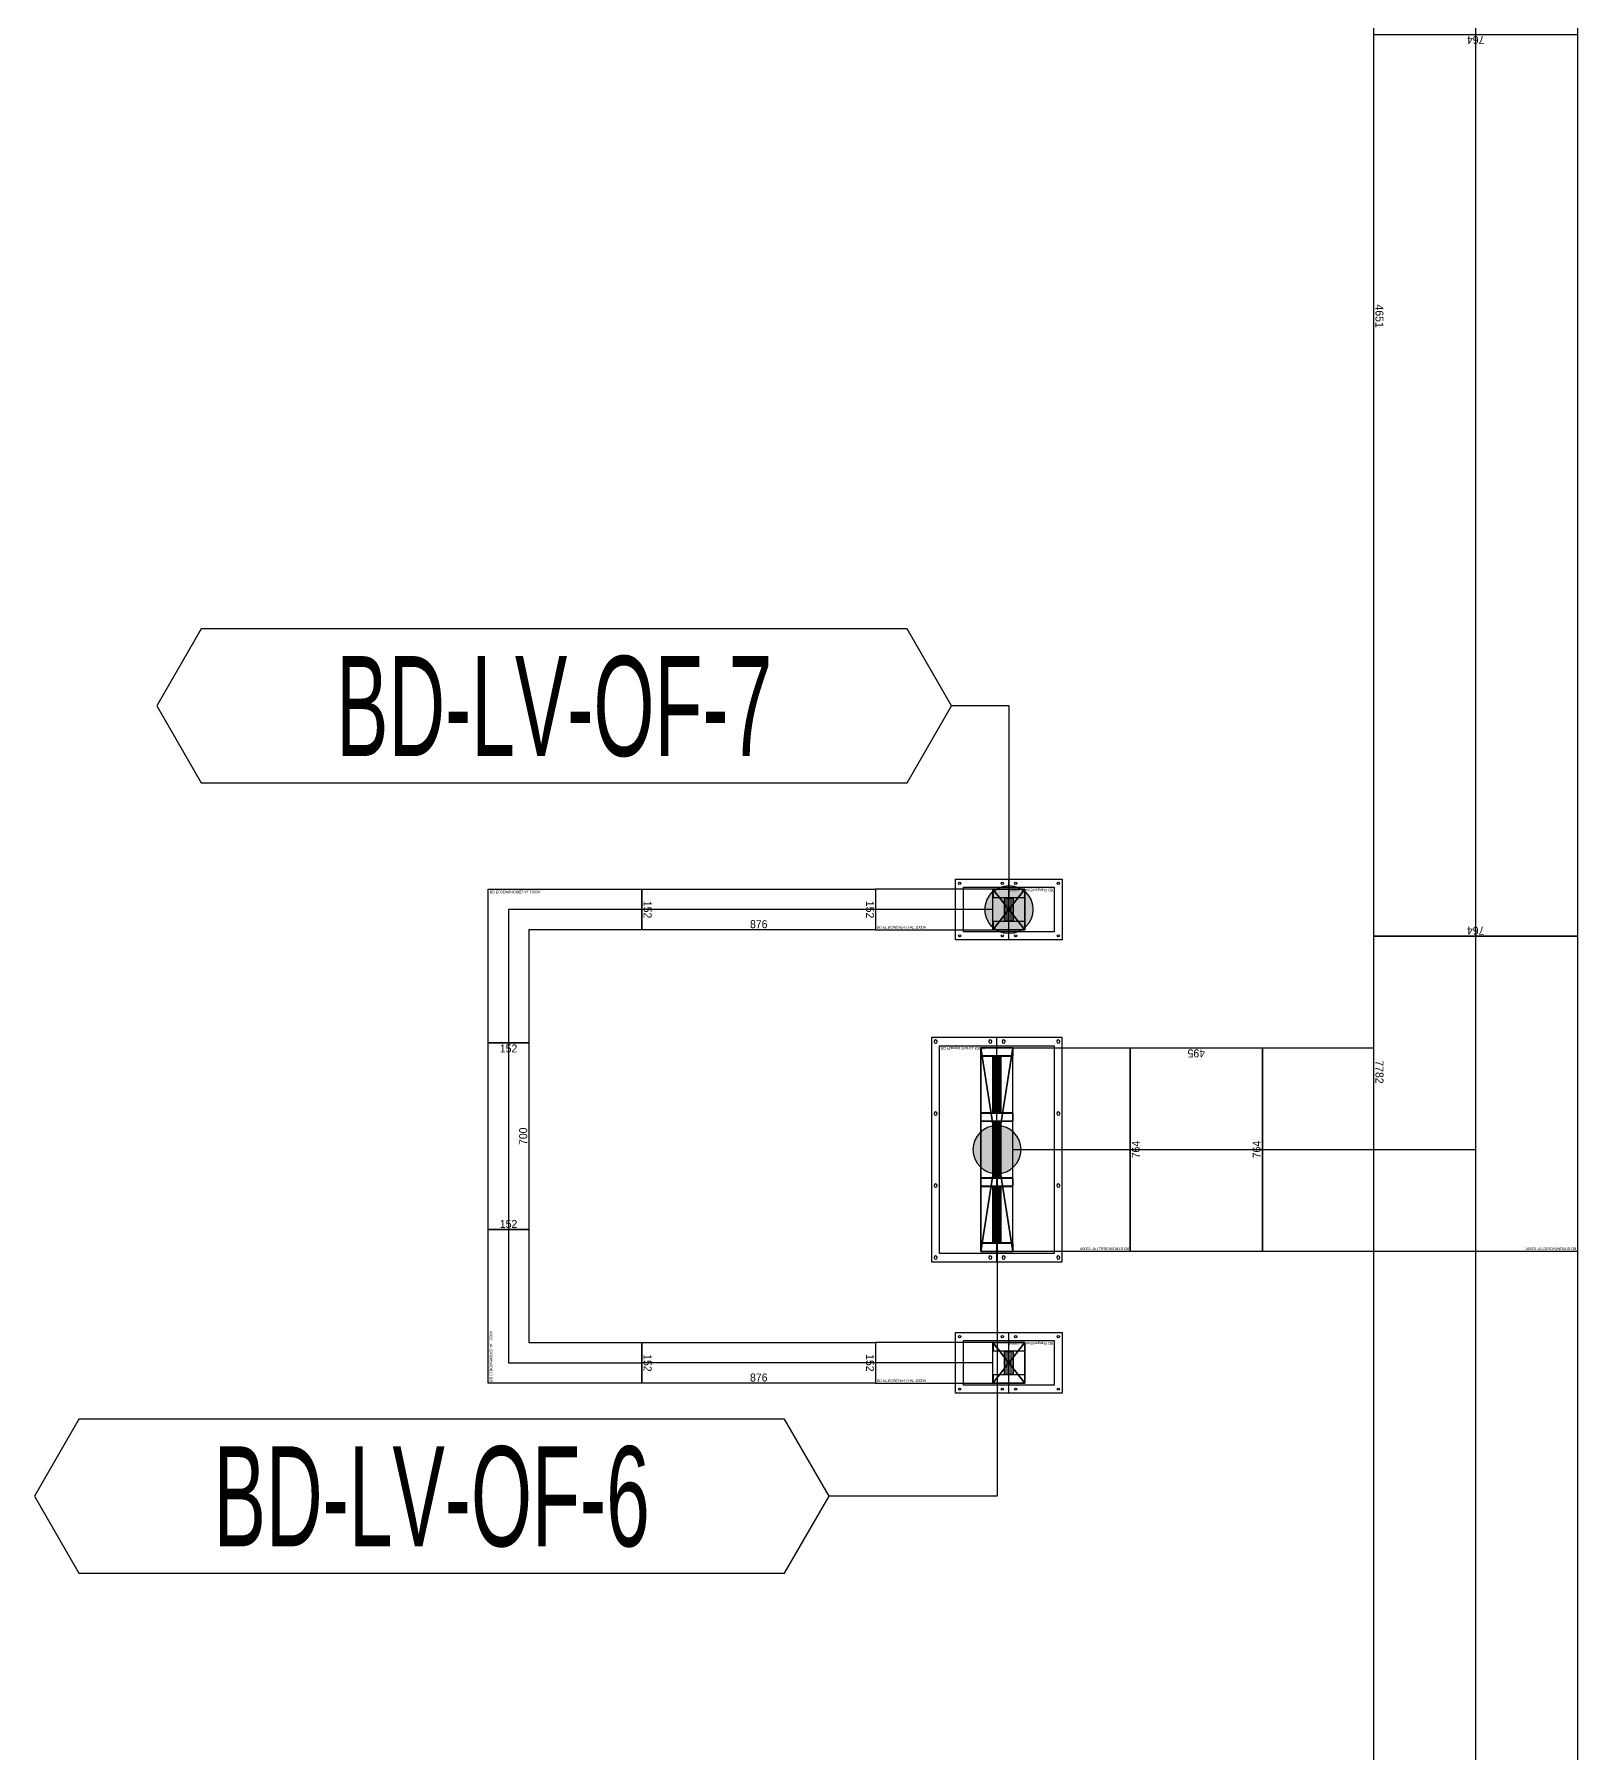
# Model space of a CAD drawing. Header units: millimetres. Extents: x 28486 to 374549, y -351975 to 868946.
# Drawn here: x 287796 to 293582, y -313615 to -307168 of the extents above; entities that cross this region are included whole.
import ezdxf
from ezdxf.enums import TextEntityAlignment as Align

# ---------------------------------------------------------------- set-up
doc = ezdxf.new("R2010")
doc.units = ezdxf.units.MM
doc.header["$LTSCALE"] = 150
doc.layers.get('Defpoints').update_dxf_attribs({"color": 150})
for name, color, linetype in [('-----27 Bus Duct_LV_380-220V', 200, 'Continuous'), ('-----27 Bus Duct_LV_380-220V_LOAD BANK', 7, 'Continuous'), ('-----27 Bus Duct_LV_380-220V_UT', 41, 'Continuous'), ('-----29 주기', 1, 'Continuous'), ('-----30 Text', 2, 'Continuous'), ('-----99 Cable Schedule', 2, 'Continuous')]:
    doc.layers.add(name, color=color, linetype=linetype)
doc.styles.add('ELEC', font='')
doc.styles.get("Standard").update_dxf_attribs({"font": ''})
doc.styles.get('ELEC').set_extended_font_data('Dotum')
doc.styles.get('Standard').set_extended_font_data('Dotum')
doc.dimstyles.new('전기통신참고용-치수', dxfattribs={"dimscale": 15, "dimtxt": 2, "dimasz": 0, "dimexe": 0, "dimexo": 0, "dimgap": 0.4, "dimtad": 4, "dimdec": 0, "dimzin": 0, "dimdsep": 46, "dimtxsty": 'Standard', "dimblk": 'NONE', "dimcen": 0, "dimse1": 1, "dimse2": 1, "dimsd1": 1, "dimsd2": 1, "dimclrd": 8, "dimclre": 8, "dimclrt": 8, "dimadec": 0, "dimazin": 0, "dimtfac": 1, "dimtdec": 0, "dimtix": 1, "dimtmove": 2, "dimatfit": 0, "dimldrblk": 'NONE', "dimfxl": 2, "dimtolj": 1, "dimtzin": 0, "dimarcsym": 0})

# ---------------------------------------------------------------- blocks, each defined once
blk = doc.blocks.new('*U5')
at = {"color": 0}
blk.add_line((0, 420.5), (0, -420.5), dxfattribs=at)
at = {"color": 1}
for p, q in [((60, 382), (-60, -382)), ((-60, 382), (60, -382))]:
    blk.add_line(p, q, dxfattribs=at)
at = {"color": 0}
for points in [[(245, -420.5), (-245, -420.5), (-245, 420.5), (245, 420.5)], [(-215, -389.5), (215, -389.5), (215, 389.5), (-215, 389.5)]]:
    blk.add_lwpolyline(points, close=True, dxfattribs=at)
at = {"color": 1}
blk.add_lwpolyline([(60, -382), (-60, -382), (-60, 382), (60, 382)], close=True, dxfattribs=at)
for points in [[(-60, 136, -0.4142136), (-58, 138), (-17.2, 138, 0.4142136), (-16.2, 139), (-16.2, 349, 0.4142136), (-17.2, 350), (-58, 350, -0.4142136), (-60, 352), (-60, 382, -0.4142136), (-59, 381), (-59, 352, 0.4142136), (-58, 351), (58, 351, 0.4142136), (59, 352), (59, 381, -0.4142136), (60, 382), (60, 352, -0.4142136), (58, 350), (17.2, 350, 0.4142136), (16.2, 349), (16.2, 139, 0.4142136), (17.2, 138), (58, 138, -0.4142136), (60, 136), (60, 124, -0.4142136), (59, 125), (59, 136, 0.4142136), (58, 137), (-58, 137, 0.4142136), (-59, 136), (-59, 125, -0.4142136), (-60, 124), (-60, 124), (-60, 124), (-60, 124)], [(-15.2, 139), (-15.2, 349, -0.4142136), (-14.2, 350), (14.2, 350, -0.4142136), (15.2, 349), (15.2, 139, -0.4142136), (14.2, 138), (-14.2, 138, -0.4142136)], [(-14.2, 140), (-14.2, 348, -0.4142136), (-13.2, 349), (-8.85, 349, -0.4142136), (-7.85, 348), (-7.85, 140, -0.4142136), (-8.85, 139), (-13.2, 139, -0.4142136)], [(-6.85, 140), (-6.85, 348, -0.4142136), (-5.85, 349), (-1.5, 349, -0.4142136), (-0.5, 348), (-0.5, 140, -0.4142136), (-1.5, 139), (-5.85, 139, -0.4142136)], [(0.5, 140), (0.5, 348, -0.4142136), (1.5, 349), (5.85, 349, -0.4142136), (6.85, 348), (6.85, 140, -0.4142136), (5.85, 139), (1.5, 139, -0.4142136)], [(7.85, 140), (7.85, 348, -0.4142136), (8.85, 349), (13.2, 349, -0.4142136), (14.2, 348), (14.2, 140, -0.4142136), (13.2, 139), (8.85, 139, -0.4142136)], [(-60, -108, -0.4142136), (-58, -106), (-17.2, -106, 0.4142136), (-16.2, -105), (-16.2, 105, 0.4142136), (-17.2, 106), (-58, 106, -0.4142136), (-60, 108), (-60, 122, -0.4142136), (-59, 121), (-59, 108, 0.4142136), (-58, 107), (58, 107, 0.4142136), (59, 108), (59, 121, -0.4142136), (60, 122), (60, 108, -0.4142136), (58, 106), (17.2, 106, 0.4142136), (16.2, 105), (16.2, -105, 0.4142136), (17.2, -106), (58, -106, -0.4142136), (60, -108), (60, -121, -0.4142136), (59, -120), (59, -108, 0.4142136), (58, -107), (-58, -107, 0.4142136), (-59, -108), (-59, -120, -0.4142136), (-60, -121), (-60, -121), (-60, -121), (-60, -121)], [(-15.2, -105), (-15.2, 105, -0.4142136), (-14.2, 106), (14.2, 106, -0.4142136), (15.2, 105), (15.2, -105, -0.4142136), (14.2, -106), (-14.2, -106, -0.4142136)], [(-14.2, -104), (-14.2, 104, -0.4142136), (-13.2, 105), (-8.85, 105, -0.4142136), (-7.85, 104), (-7.85, -104, -0.4142136), (-8.85, -105), (-13.2, -105, -0.4142136)], [(-6.85, -104), (-6.85, 104, -0.4142136), (-5.85, 105), (-1.5, 105, -0.4142136), (-0.5, 104), (-0.5, -104, -0.4142136), (-1.5, -105), (-5.85, -105, -0.4142136)], [(0.5, -104), (0.5, 104, -0.4142136), (1.5, 105), (5.85, 105, -0.4142136), (6.85, 104), (6.85, -104, -0.4142136), (5.85, -105), (1.5, -105, -0.4142136)], [(7.85, -104), (7.85, 104, -0.4142136), (8.85, 105), (13.2, 105, -0.4142136), (14.2, 104), (14.2, -104, -0.4142136), (13.2, -105), (8.85, -105, -0.4142136)], [(-60, -352, -0.4142136), (-58, -350), (-17.2, -350, 0.4142136), (-16.2, -349), (-16.2, -139, 0.4142136), (-17.2, -138), (-58, -138, -0.4142136), (-60, -136), (-60, -123, -0.4142136), (-59, -124), (-59, -136, 0.4142136), (-58, -137), (58, -137, 0.4142136), (59, -136), (59, -124, -0.4142136), (60, -123), (60, -136, -0.4142136), (58, -138), (17.2, -138, 0.4142136), (16.2, -139), (16.2, -349, 0.4142136), (17.2, -350), (58, -350, -0.4142136), (60, -352), (60, -382, -0.4142136), (59, -381), (59, -352, 0.4142136), (58, -351), (-58, -351, 0.4142136), (-59, -352), (-59, -381, -0.4142136), (-60, -382), (-60, -382), (-60, -382), (-60, -382)], [(-15.2, -349), (-15.2, -139, -0.4142136), (-14.2, -138), (14.2, -138, -0.4142136), (15.2, -139), (15.2, -349, -0.4142136), (14.2, -350), (-14.2, -350, -0.4142136)], [(-14.2, -348), (-14.2, -140, -0.4142136), (-13.2, -139), (-8.85, -139, -0.4142136), (-7.85, -140), (-7.85, -348, -0.4142136), (-8.85, -349), (-13.2, -349, -0.4142136)], [(-6.85, -348), (-6.85, -140, -0.4142136), (-5.85, -139), (-1.5, -139, -0.4142136), (-0.5, -140), (-0.5, -348, -0.4142136), (-1.5, -349), (-5.85, -349, -0.4142136)], [(0.5, -348), (0.5, -140, -0.4142136), (1.5, -139), (5.85, -139, -0.4142136), (6.85, -140), (6.85, -348, -0.4142136), (5.85, -349), (1.5, -349, -0.4142136)], [(7.85, -348), (7.85, -140, -0.4142136), (8.85, -139), (13.2, -139, -0.4142136), (14.2, -140), (14.2, -348, -0.4142136), (13.2, -349), (8.85, -349, -0.4142136)]]:
    blk.add_lwpolyline(points, format="xyb", close=True, dxfattribs=at)
at = {"color": 0}
for centre in [(-230, 405), (-25, 405), (25, 405), (230, 405), (-230, 135), (230, 135), (-230, -135), (230, -135), (-230, -405), (-25, -405), (25, -405), (230, -405)]:
    blk.add_circle(centre, 6, dxfattribs=at)
at = {"color": 0, "style": 'ELEC'}
blk.add_text('BD Flanged End-AL 6300A', height=10, dxfattribs=at).set_placement((-210, -379.5), align=Align.MIDDLE_LEFT)
blk = doc.blocks.new('*D844')
at = {"layer": 'Defpoints', "color": 0, "transparency": 16777216}
for p in [(0, 13040.2), (764, 13040.2), (764, 13040.2)]:
    blk.add_point(p, dxfattribs=at)
at = {"color": 0, "transparency": 16777216, "insert": (382, 13019.2), "char_height": 30, "attachment_point": 5}
blk.add_mtext('\\A1;{\\C0;764}', dxfattribs=at)
blk = doc.blocks.new('_None')
blk = doc.blocks.new('*D845')
at = {"layer": 'Defpoints', "color": 0, "transparency": 16777216}
for p in [(764, 13040.2), (764, 13040.2), (764, 12545.2)]:
    blk.add_point(p, dxfattribs=at)
at = {"color": 0, "transparency": 16777216, "insert": (743, 12792.7), "char_height": 30, "attachment_point": 5, "rotation": 90}
blk.add_mtext('\\A1;{\\C0;495}', dxfattribs=at)
blk = doc.blocks.new('*D846')
at = {"layer": 'Defpoints', "color": 0, "transparency": 16777216}
for p in [(0, 12545.2), (764, 12545.2), (764, 12545.2)]:
    blk.add_point(p, dxfattribs=at)
at = {"color": 0, "transparency": 16777216, "insert": (382, 12566.3), "char_height": 30, "attachment_point": 5}
blk.add_mtext('\\A1;{\\C0;764}', dxfattribs=at)
blk = doc.blocks.new('*U7')
at = {"color": 1}
for p, q in [((340, 382), (220, -382)), ((220, 382), (340, -382))]:
    blk.add_line(p, q, dxfattribs=at)
at = {"color": 0}
blk.add_lwpolyline([(-220, -382), (220, -382), (220, 382), (-220, 382)], close=True, dxfattribs=at)
blk.add_lwpolyline([(220, -382), (340, -382), (340, 382), (220, 382)], dxfattribs=at)
at = {"color": 1}
for points in [[(220, 136, -0.4142136), (222, 138), (262.8, 138, 0.4142136), (263.8, 139), (263.8, 349, 0.4142136), (262.8, 350), (222, 350, -0.4142136), (220, 352), (220, 382, -0.4142136), (221, 381), (221, 352, 0.4142136), (222, 351), (338, 351, 0.4142136), (339, 352), (339, 381, -0.4142136), (340, 382), (340, 352, -0.4142136), (338, 350), (297.2, 350, 0.4142136), (296.2, 349), (296.2, 139, 0.4142136), (297.2, 138), (338, 138, -0.4142136), (340, 136), (340, 124, -0.4142136), (339, 125), (339, 136, 0.4142136), (338, 137), (222, 137, 0.4142136), (221, 136), (221, 125, -0.4142136), (220, 124), (220, 124), (220, 124), (220, 124)], [(264.8, 139), (264.8, 349, -0.4142136), (265.8, 350), (294.2, 350, -0.4142136), (295.2, 349), (295.2, 139, -0.4142136), (294.2, 138), (265.8, 138, -0.4142136)], [(265.8, 140), (265.8, 348, -0.4142136), (266.8, 349), (271.15, 349, -0.4142136), (272.15, 348), (272.15, 140, -0.4142136), (271.15, 139), (266.8, 139, -0.4142136)], [(273.15, 140), (273.15, 348, -0.4142136), (274.15, 349), (278.5, 349, -0.4142136), (279.5, 348), (279.5, 140, -0.4142136), (278.5, 139), (274.15, 139, -0.4142136)], [(280.5, 140), (280.5, 348, -0.4142136), (281.5, 349), (285.85, 349, -0.4142136), (286.85, 348), (286.85, 140, -0.4142136), (285.85, 139), (281.5, 139, -0.4142136)], [(287.85, 140), (287.85, 348, -0.4142136), (288.85, 349), (293.2, 349, -0.4142136), (294.2, 348), (294.2, 140, -0.4142136), (293.2, 139), (288.85, 139, -0.4142136)], [(220, -108, -0.4142136), (222, -106), (262.8, -106, 0.4142136), (263.8, -105), (263.8, 105, 0.4142136), (262.8, 106), (222, 106, -0.4142136), (220, 108), (220, 122, -0.4142136), (221, 121), (221, 108, 0.4142136), (222, 107), (338, 107, 0.4142136), (339, 108), (339, 121, -0.4142136), (340, 122), (340, 108, -0.4142136), (338, 106), (297.2, 106, 0.4142136), (296.2, 105), (296.2, -105, 0.4142136), (297.2, -106), (338, -106, -0.4142136), (340, -108), (340, -121, -0.4142136), (339, -120), (339, -108, 0.4142136), (338, -107), (222, -107, 0.4142136), (221, -108), (221, -120, -0.4142136), (220, -121), (220, -121), (220, -121), (220, -121)], [(264.8, -105), (264.8, 105, -0.4142136), (265.8, 106), (294.2, 106, -0.4142136), (295.2, 105), (295.2, -105, -0.4142136), (294.2, -106), (265.8, -106, -0.4142136)], [(265.8, -104), (265.8, 104, -0.4142136), (266.8, 105), (271.15, 105, -0.4142136), (272.15, 104), (272.15, -104, -0.4142136), (271.15, -105), (266.8, -105, -0.4142136)], [(273.15, -104), (273.15, 104, -0.4142136), (274.15, 105), (278.5, 105, -0.4142136), (279.5, 104), (279.5, -104, -0.4142136), (278.5, -105), (274.15, -105, -0.4142136)], [(280.5, -104), (280.5, 104, -0.4142136), (281.5, 105), (285.85, 105, -0.4142136), (286.85, 104), (286.85, -104, -0.4142136), (285.85, -105), (281.5, -105, -0.4142136)], [(287.85, -104), (287.85, 104, -0.4142136), (288.85, 105), (293.2, 105, -0.4142136), (294.2, 104), (294.2, -104, -0.4142136), (293.2, -105), (288.85, -105, -0.4142136)], [(220, -352, -0.4142136), (222, -350), (262.8, -350, 0.4142136), (263.8, -349), (263.8, -139, 0.4142136), (262.8, -138), (222, -138, -0.4142136), (220, -136), (220, -123, -0.4142136), (221, -124), (221, -136, 0.4142136), (222, -137), (338, -137, 0.4142136), (339, -136), (339, -124, -0.4142136), (340, -123), (340, -136, -0.4142136), (338, -138), (297.2, -138, 0.4142136), (296.2, -139), (296.2, -349, 0.4142136), (297.2, -350), (338, -350, -0.4142136), (340, -352), (340, -382, -0.4142136), (339, -381), (339, -352, 0.4142136), (338, -351), (222, -351, 0.4142136), (221, -352), (221, -381, -0.4142136), (220, -382), (220, -382), (220, -382), (220, -382)], [(264.8, -349), (264.8, -139, -0.4142136), (265.8, -138), (294.2, -138, -0.4142136), (295.2, -139), (295.2, -349, -0.4142136), (294.2, -350), (265.8, -350, -0.4142136)], [(265.8, -348), (265.8, -140, -0.4142136), (266.8, -139), (271.15, -139, -0.4142136), (272.15, -140), (272.15, -348, -0.4142136), (271.15, -349), (266.8, -349, -0.4142136)], [(273.15, -348), (273.15, -140, -0.4142136), (274.15, -139), (278.5, -139, -0.4142136), (279.5, -140), (279.5, -348, -0.4142136), (278.5, -349), (274.15, -349, -0.4142136)], [(280.5, -348), (280.5, -140, -0.4142136), (281.5, -139), (285.85, -139, -0.4142136), (286.85, -140), (286.85, -348, -0.4142136), (285.85, -349), (281.5, -349, -0.4142136)], [(287.85, -348), (287.85, -140, -0.4142136), (288.85, -139), (293.2, -139, -0.4142136), (294.2, -140), (294.2, -348, -0.4142136), (293.2, -349), (288.85, -349, -0.4142136)]]:
    blk.add_lwpolyline(points, format="xyb", close=True, dxfattribs=at)
blk.add_lwpolyline([(220, 0), (-220, 0)], dxfattribs=at)
at = {"color": 0, "style": 'ELEC'}
blk.add_text('BD ELBOW(VERT)-AL 6300A', height=10, dxfattribs=at).set_placement((-215, -372), align=Align.MIDDLE_LEFT)
blk = doc.blocks.new('*D708')
at = {"layer": 'Defpoints', "color": 0, "transparency": 16777216}
for p in [(0, 13939.8), (764, 13939.8), (764, 13939.8)]:
    blk.add_point(p, dxfattribs=at)
at = {"color": 0, "transparency": 16777216, "insert": (382, 13918.8), "char_height": 30, "attachment_point": 5}
blk.add_mtext('\\A1;{\\C0;764}', dxfattribs=at)
blk = doc.blocks.new('*D709')
at = {"layer": 'Defpoints', "color": 0, "transparency": 16777216}
for p in [(764, 13939.8), (764, 13939.8), (764, 6157.8)]:
    blk.add_point(p, dxfattribs=at)
at = {"color": 0, "transparency": 16777216, "insert": (743, 10048.8), "char_height": 30, "attachment_point": 5, "rotation": 90}
blk.add_mtext('\\A1;{\\C0;7782}', dxfattribs=at)
blk = doc.blocks.new('*D710')
at = {"layer": 'Defpoints', "color": 0, "transparency": 16777216}
for p in [(0, 6157.8), (764, 6157.8), (764, 6157.8)]:
    blk.add_point(p, dxfattribs=at)
at = {"color": 0, "transparency": 16777216, "insert": (382, 6178.9), "char_height": 30, "attachment_point": 5}
blk.add_mtext('\\A1;{\\C0;764}', dxfattribs=at)
blk = doc.blocks.new('A$C9a0ab699')
h = blk.add_hatch(color=0)
edge = h.paths.add_edge_path()
edge.add_arc((0, 0), 64, 720, 1080, ccw=False)
at = {"color": 0}
blk.add_circle((0, 0), 64, dxfattribs=at)
blk = doc.blocks.new('*U15')
at = {"color": 0}
blk.add_lwpolyline([(-382, -382), (800, -382), (800, 382), (382, 382), (382, 800), (-382, 800)], close=True, dxfattribs=at)
at = {"color": 1}
blk.add_lwpolyline([(800, 0), (0, 0), (0, 800)], dxfattribs=at)
at = {"color": 0, "style": 'ELEC'}
blk.add_text('BD ELBOW(HORIZ)-AL 6300A', height=10, dxfattribs=at).set_placement((-377, -372), align=Align.MIDDLE_LEFT)
blk = doc.blocks.new('*D852')
at = {"layer": 'Defpoints', "color": 0, "transparency": 16777216}
for p in [(0, 17640.2), (764, 17640.2), (764, 17640.2)]:
    blk.add_point(p, dxfattribs=at)
at = {"color": 0, "transparency": 16777216, "insert": (382, 17619.2), "char_height": 30, "attachment_point": 5}
blk.add_mtext('\\A1;{\\C0;764}', dxfattribs=at)
blk = doc.blocks.new('*D853')
at = {"layer": 'Defpoints', "color": 0, "transparency": 16777216}
for p in [(764, 17640.2), (764, 17640.2), (764, 12989.4)]:
    blk.add_point(p, dxfattribs=at)
at = {"color": 0, "transparency": 16777216, "insert": (743, 15314.8), "char_height": 30, "attachment_point": 5, "rotation": 90}
blk.add_mtext('\\A1;{\\C0;4651}', dxfattribs=at)
blk = doc.blocks.new('*D854')
at = {"layer": 'Defpoints', "color": 0, "transparency": 16777216}
for p in [(0, 12989.4), (764, 12989.4), (764, 12989.4)]:
    blk.add_point(p, dxfattribs=at)
at = {"color": 0, "transparency": 16777216, "insert": (382, 13010.4), "char_height": 30, "attachment_point": 5}
blk.add_mtext('\\A1;{\\C0;764}', dxfattribs=at)
blk = doc.blocks.new('*U66')
at = {"color": 1}
for p, q in [((60, 76), (-60, -76)), ((-60, 76), (60, -76))]:
    blk.add_line(p, q, dxfattribs=at)
at = {"color": 0}
blk.add_line((0, 113.5), (0, -113.5), dxfattribs=at)
for points in [[(200, -113.5), (-200, -113.5), (-200, 113.5), (200, 113.5)], [(170, -83.5), (-170, -83.5), (-170, 83.5), (170, 83.5)]]:
    blk.add_lwpolyline(points, close=True, dxfattribs=at)
at = {"color": 1}
blk.add_lwpolyline([(60, -76), (-60, -76), (-60, 76), (60, 76)], close=True, dxfattribs=at)
for points in [[(-60, -46, -0.4142136), (-58, -44), (-17.2, -44, 0.4142136), (-16.2, -43), (-16.2, 43, 0.4142136), (-17.2, 44), (-58, 44, -0.4142136), (-60, 46), (-60, 76, -0.4142136), (-59, 75), (-59, 46, 0.4142136), (-58, 45), (58, 45, 0.4142136), (59, 46), (59, 75, -0.4142136), (60, 76), (60, 46, -0.4142136), (58, 44), (17.2, 44, 0.4142136), (16.2, 43), (16.2, -43, 0.4142136), (17.2, -44), (58, -44, -0.4142136), (60, -46), (60, -76, -0.4142136), (59, -75), (59, -46, 0.4142136), (58, -45), (-58, -45, 0.4142136), (-59, -46), (-59, -75, -0.4142136), (-60, -76), (-60, -76), (-60, -76), (-60, -76)], [(-15.2, -43), (-15.2, 43, -0.4142136), (-14.2, 44), (14.2, 44, -0.4142136), (15.2, 43), (15.2, -43, -0.4142136), (14.2, -44), (-14.2, -44, -0.4142136)], [(-14.2, -42), (-14.2, 42, -0.4142136), (-13.2, 43), (-8.85, 43, -0.4142136), (-7.85, 42), (-7.85, -42, -0.4142136), (-8.85, -43), (-13.2, -43, -0.4142136)], [(-6.85, -42), (-6.85, 42, -0.4142136), (-5.85, 43), (-1.5, 43, -0.4142136), (-0.5, 42), (-0.5, -42, -0.4142136), (-1.5, -43), (-5.85, -43, -0.4142136)], [(0.5, -42), (0.5, 42, -0.4142136), (1.5, 43), (5.85, 43, -0.4142136), (6.85, 42), (6.85, -42, -0.4142136), (5.85, -43), (1.5, -43, -0.4142136)], [(7.85, -42), (7.85, 42, -0.4142136), (8.85, 43), (13.2, 43, -0.4142136), (14.2, 42), (14.2, -42, -0.4142136), (13.2, -43), (8.85, -43, -0.4142136)]]:
    blk.add_lwpolyline(points, format="xyb", close=True, dxfattribs=at)
at = {"color": 0}
for centre in [(-185, 98.5), (-25, 98.5), (25, 98.5), (185, 98.5), (-185, -98.5), (-25, -98.5), (25, -98.5), (185, -98.5)]:
    blk.add_circle(centre, 4, dxfattribs=at)
at = {"color": 0, "style": 'ELEC'}
blk.add_text('BD Flanged End-AL 1000A', height=10, dxfattribs=at).set_placement((-165, -73.5), align=Align.MIDDLE_LEFT)
blk = doc.blocks.new('*U67')
at = {"color": 1}
for p, q in [((340, 76), (220, -76)), ((220, 76), (340, -76))]:
    blk.add_line(p, q, dxfattribs=at)
at = {"color": 0}
blk.add_lwpolyline([(-220, -76), (220, -76), (220, 76), (-220, 76)], close=True, dxfattribs=at)
blk.add_lwpolyline([(220, -76), (340, -76), (340, 76), (220, 76)], dxfattribs=at)
at = {"color": 1}
for points in [[(220, -46, -0.4142136), (222, -44), (262.8, -44, 0.4142136), (263.8, -43), (263.8, 43, 0.4142136), (262.8, 44), (222, 44, -0.4142136), (220, 46), (220, 76, -0.4142136), (221, 75), (221, 46, 0.4142136), (222, 45), (338, 45, 0.4142136), (339, 46), (339, 75, -0.4142136), (340, 76), (340, 46, -0.4142136), (338, 44), (297.2, 44, 0.4142136), (296.2, 43), (296.2, -43, 0.4142136), (297.2, -44), (338, -44, -0.4142136), (340, -46), (340, -76, -0.4142136), (339, -75), (339, -46, 0.4142136), (338, -45), (222, -45, 0.4142136), (221, -46), (221, -75, -0.4142136), (220, -76), (220, -76), (220, -76), (220, -76)], [(264.8, -43), (264.8, 43, -0.4142136), (265.8, 44), (294.2, 44, -0.4142136), (295.2, 43), (295.2, -43, -0.4142136), (294.2, -44), (265.8, -44, -0.4142136)], [(265.8, -42), (265.8, 42, -0.4142136), (266.8, 43), (271.15, 43, -0.4142136), (272.15, 42), (272.15, -42, -0.4142136), (271.15, -43), (266.8, -43, -0.4142136)], [(273.15, -42), (273.15, 42, -0.4142136), (274.15, 43), (278.5, 43, -0.4142136), (279.5, 42), (279.5, -42, -0.4142136), (278.5, -43), (274.15, -43, -0.4142136)], [(280.5, -42), (280.5, 42, -0.4142136), (281.5, 43), (285.85, 43, -0.4142136), (286.85, 42), (286.85, -42, -0.4142136), (285.85, -43), (281.5, -43, -0.4142136)], [(287.85, -42), (287.85, 42, -0.4142136), (288.85, 43), (293.2, 43, -0.4142136), (294.2, 42), (294.2, -42, -0.4142136), (293.2, -43), (288.85, -43, -0.4142136)]]:
    blk.add_lwpolyline(points, format="xyb", close=True, dxfattribs=at)
blk.add_lwpolyline([(220, 0), (-220, 0)], dxfattribs=at)
at = {"color": 0, "style": 'ELEC'}
blk.add_text('BD ELBOW(VERT)-AL 1000A', height=10, dxfattribs=at).set_placement((-215, -66), align=Align.MIDDLE_LEFT)
blk = doc.blocks.new('*U68')
at = {"color": 0}
blk.add_lwpolyline([(-76, -76), (500, -76), (500, 76), (76, 76), (76, 500), (-76, 500)], close=True, dxfattribs=at)
at = {"color": 1}
blk.add_lwpolyline([(500, 0), (0, 0), (0, 500)], dxfattribs=at)
at = {"color": 0, "style": 'ELEC'}
blk.add_text('BD ELBOW(HORIZ)-AL 1000A', height=10, dxfattribs=at).set_placement((-71, -66), align=Align.MIDDLE_LEFT)
blk = doc.blocks.new('*D1048')
at = {"layer": 'Defpoints', "color": 0, "transparency": 16777216}
for p in [(0, -722.3), (152, -722.3), (152, -722.3)]:
    blk.add_point(p, dxfattribs=at)
at = {"color": 0, "transparency": 16777216, "insert": (76, -743.3), "char_height": 30, "attachment_point": 5}
blk.add_mtext('\\A1;{\\C0;152}', dxfattribs=at)
blk = doc.blocks.new('*D1049')
at = {"layer": 'Defpoints', "color": 0, "transparency": 16777216}
for p in [(152, -722.3), (152, -722.3), (152, -1422.3)]:
    blk.add_point(p, dxfattribs=at)
at = {"color": 0, "transparency": 16777216, "insert": (131, -1072.3), "char_height": 30, "attachment_point": 5, "rotation": 90}
blk.add_mtext('\\A1;{\\C0;700}', dxfattribs=at)
blk = doc.blocks.new('*D1050')
at = {"layer": 'Defpoints', "color": 0, "transparency": 16777216}
for p in [(0, -1422.3), (152, -1422.3), (152, -1422.3)]:
    blk.add_point(p, dxfattribs=at)
at = {"color": 0, "transparency": 16777216, "insert": (76, -1401.3), "char_height": 30, "attachment_point": 5}
blk.add_mtext('\\A1;{\\C0;152}', dxfattribs=at)
blk = doc.blocks.new('*D1044')
at = {"layer": 'Defpoints', "color": 0, "transparency": 16777216}
for p in [(0, -822.3), (152, -822.3), (152, -822.3)]:
    blk.add_point(p, dxfattribs=at)
at = {"color": 0, "transparency": 16777216, "insert": (76, -843.3), "char_height": 30, "attachment_point": 5}
blk.add_mtext('\\A1;{\\C0;152}', dxfattribs=at)
blk = doc.blocks.new('*D1045')
at = {"layer": 'Defpoints', "color": 0, "transparency": 16777216}
for p in [(152, -822.3), (152, -822.3), (152, -1698.3)]:
    blk.add_point(p, dxfattribs=at)
at = {"color": 0, "transparency": 16777216, "insert": (131, -1260.3), "char_height": 30, "attachment_point": 5, "rotation": 90}
blk.add_mtext('\\A1;{\\C0;876}', dxfattribs=at)
blk = doc.blocks.new('*D1046')
at = {"layer": 'Defpoints', "color": 0, "transparency": 16777216}
for p in [(0, -1698.3), (152, -1698.3), (152, -1698.3)]:
    blk.add_point(p, dxfattribs=at)
at = {"color": 0, "transparency": 16777216, "insert": (76, -1677.3), "char_height": 30, "attachment_point": 5}
blk.add_mtext('\\A1;{\\C0;152}', dxfattribs=at)
blk = doc.blocks.new('*U843')
at = {"color": 1}
blk.add_line((382, 13040.2), (382, 12545.2), dxfattribs=at)
at = {"color": 0}
blk.add_lwpolyline([(764, 12545.2), (0, 12545.2), (0, 13040.2), (764, 13040.2)], close=True, dxfattribs=at)
for base, p1, p2, override, picture, middle in [((764, 13040.2), (0, 13040.2), (764, 13040.2), {"dimtxsty": 'Standard', "dimclrd": 0, "dimclre": 0, "dimclrt": 0}, '*D844', (382, 13019.2)), ((764, 12545.2), (0, 12545.2), (764, 12545.2), {"dimtad": 1, "dimtxsty": 'Standard', "dimclrd": 0, "dimclre": 0, "dimclrt": 0}, '*D846', (382, 12566.3))]:
    dim = blk.add_linear_dim(base=base, p1=p1, p2=p2, text='{\\C0;<>}', dimstyle='전기통신참고용-치수', override=override, dxfattribs=at)
    dim.commit()
    dim.dimension.update_dxf_attribs({"geometry": picture, "text_midpoint": middle})
dim = blk.add_linear_dim(base=(764, 13040.2), p1=(764, 12545.2), p2=(764, 13040.2), angle=90, text='{\\C0;<>}', dimstyle='전기통신참고용-치수', override={"dimtad": 1, "dimtxsty": 'Standard', "dimclrd": 0, "dimclre": 0, "dimclrt": 0}, dxfattribs=at)
dim.commit()
dim.dimension.update_dxf_attribs({"geometry": '*D845', "text_midpoint": (743, 12792.7)})
blk = doc.blocks.new('*U707')
at = {"color": 1}
blk.add_line((382, 13939.8), (382, 6157.8), dxfattribs=at)
at = {"color": 0}
blk.add_lwpolyline([(764, 6157.8), (0, 6157.8), (0, 13939.8), (764, 13939.8)], close=True, dxfattribs=at)
for base, p1, p2, override, picture, middle in [((764, 13939.8), (0, 13939.8), (764, 13939.8), {"dimtxsty": 'Standard', "dimclrd": 0, "dimclre": 0, "dimclrt": 0}, '*D708', (382, 13918.8)), ((764, 6157.8), (0, 6157.8), (764, 6157.8), {"dimtad": 1, "dimtxsty": 'Standard', "dimclrd": 0, "dimclre": 0, "dimclrt": 0}, '*D710', (382, 6178.9))]:
    dim = blk.add_linear_dim(base=base, p1=p1, p2=p2, text='{\\C0;<>}', dimstyle='전기통신참고용-치수', override=override, dxfattribs=at)
    dim.commit()
    dim.dimension.update_dxf_attribs({"geometry": picture, "text_midpoint": middle})
dim = blk.add_linear_dim(base=(764, 13939.8), p1=(764, 6157.8), p2=(764, 13939.8), angle=90, text='{\\C0;<>}', dimstyle='전기통신참고용-치수', override={"dimtad": 1, "dimtxsty": 'Standard', "dimclrd": 0, "dimclre": 0, "dimclrt": 0}, dxfattribs=at)
dim.commit()
dim.dimension.update_dxf_attribs({"geometry": '*D709', "text_midpoint": (743, 10048.8)})
blk = doc.blocks.new('*U851')
at = {"color": 1}
blk.add_line((382, 17640.2), (382, 12989.4), dxfattribs=at)
at = {"color": 0}
blk.add_lwpolyline([(764, 12989.4), (0, 12989.4), (0, 17640.2), (764, 17640.2)], close=True, dxfattribs=at)
for base, p1, p2, override, picture, middle in [((764, 17640.2), (0, 17640.2), (764, 17640.2), {"dimtxsty": 'Standard', "dimclrd": 0, "dimclre": 0, "dimclrt": 0}, '*D852', (382, 17619.2)), ((764, 12989.4), (0, 12989.4), (764, 12989.4), {"dimtad": 1, "dimtxsty": 'Standard', "dimclrd": 0, "dimclre": 0, "dimclrt": 0}, '*D854', (382, 13010.4))]:
    dim = blk.add_linear_dim(base=base, p1=p1, p2=p2, text='{\\C0;<>}', dimstyle='전기통신참고용-치수', override=override, dxfattribs=at)
    dim.commit()
    dim.dimension.update_dxf_attribs({"geometry": picture, "text_midpoint": middle})
dim = blk.add_linear_dim(base=(764, 17640.2), p1=(764, 12989.4), p2=(764, 17640.2), angle=90, text='{\\C0;<>}', dimstyle='전기통신참고용-치수', override={"dimtad": 1, "dimtxsty": 'Standard', "dimclrd": 0, "dimclre": 0, "dimclrt": 0}, dxfattribs=at)
dim.commit()
dim.dimension.update_dxf_attribs({"geometry": '*D853', "text_midpoint": (743, 15314.8)})
blk = doc.blocks.new('*U1047')
at = {"color": 1}
blk.add_line((76, -722.3), (76, -1422.3), dxfattribs=at)
at = {"color": 0}
blk.add_lwpolyline([(152, -1422.3), (0, -1422.3), (0, -722.3), (152, -722.3)], close=True, dxfattribs=at)
for base, p1, p2, override, picture, middle in [((152, -722.3), (0, -722.3), (152, -722.3), {"dimtxsty": 'Standard', "dimclrd": 0, "dimclre": 0, "dimclrt": 0}, '*D1048', (76, -743.3)), ((152, -1422.3), (0, -1422.3), (152, -1422.3), {"dimtad": 1, "dimtxsty": 'Standard', "dimclrd": 0, "dimclre": 0, "dimclrt": 0}, '*D1050', (76, -1401.3))]:
    dim = blk.add_linear_dim(base=base, p1=p1, p2=p2, text='{\\C0;<>}', dimstyle='전기통신참고용-치수', override=override, dxfattribs=at)
    dim.commit()
    dim.dimension.update_dxf_attribs({"geometry": picture, "text_midpoint": middle})
dim = blk.add_linear_dim(base=(152, -722.3), p1=(152, -1422.3), p2=(152, -722.3), angle=90, text='{\\C0;<>}', dimstyle='전기통신참고용-치수', override={"dimtad": 1, "dimtxsty": 'Standard', "dimclrd": 0, "dimclre": 0, "dimclrt": 0}, dxfattribs=at)
dim.commit()
dim.dimension.update_dxf_attribs({"geometry": '*D1049', "text_midpoint": (131, -1072.3)})
blk = doc.blocks.new('*U1043')
at = {"color": 1}
blk.add_line((76, -822.3), (76, -1698.3), dxfattribs=at)
at = {"color": 0}
blk.add_lwpolyline([(152, -1698.3), (0, -1698.3), (0, -822.3), (152, -822.3)], close=True, dxfattribs=at)
for base, p1, p2, override, picture, middle in [((152, -822.3), (0, -822.3), (152, -822.3), {"dimtxsty": 'Standard', "dimclrd": 0, "dimclre": 0, "dimclrt": 0}, '*D1044', (76, -843.3)), ((152, -1698.3), (0, -1698.3), (152, -1698.3), {"dimtad": 1, "dimtxsty": 'Standard', "dimclrd": 0, "dimclre": 0, "dimclrt": 0}, '*D1046', (76, -1677.3))]:
    dim = blk.add_linear_dim(base=base, p1=p1, p2=p2, text='{\\C0;<>}', dimstyle='전기통신참고용-치수', override=override, dxfattribs=at)
    dim.commit()
    dim.dimension.update_dxf_attribs({"geometry": picture, "text_midpoint": middle})
dim = blk.add_linear_dim(base=(152, -822.3), p1=(152, -1698.3), p2=(152, -822.3), angle=90, text='{\\C0;<>}', dimstyle='전기통신참고용-치수', override={"dimtad": 1, "dimtxsty": 'Standard', "dimclrd": 0, "dimclre": 0, "dimclrt": 0}, dxfattribs=at)
dim.commit()
dim.dimension.update_dxf_attribs({"geometry": '*D1045', "text_midpoint": (131, -1260.3)})

msp = doc.modelspace()

# ---------------------------------------------------------------- linework, layer by layer
at = {"layer": '-----29 주기', "elevation": 0}
for points in [[(288422, -309397.8), (288255.3, -309686.5), (288422, -309975.3), (291067.8, -309975.3), (291234.5, -309686.5), (291067.8, -309397.8)], [(287962.9, -312361.3), (287796.2, -312650), (287962.9, -312938.8), (290608.7, -312938.8), (290775.4, -312650), (290608.7, -312361.3)]]:
    msp.add_lwpolyline(points, close=True, dxfattribs=at)
at = {"layer": '-----99 Cable Schedule', "color": 1, "elevation": 0}
for points in [[(291450.3, -310450), (291450.3, -309686.5), (291234.5, -309686.5)], [(291405.5, -311350), (291405.5, -312650), (290775.4, -312650)]]:
    msp.add_lwpolyline(points, dxfattribs=at)

# ---------------------------------------------------------------- block references
at = {"layer": '-----27 Bus Duct_LV_380-220V'}
for name, p, rotation in [('*U66', (291450, -310450, 0), 180), ('*U1043', (291772.3, -310374, 0), 270), ('*U66', (291450, -312150, 0), 180), ('*U1043', (291772.3, -312074, 0), 270)]:
    msp.add_blockref(name, p, dxfattribs=dict(at, rotation=rotation))
at = {"layer": '-----27 Bus Duct_LV_380-220V', "xscale": -1}
for p, rotation in [((289574, -310450, 0), 180), ((289574, -312150, 0), 270)]:
    msp.add_blockref('*U68', p, dxfattribs=dict(at, rotation=rotation))
at = {"layer": '-----27 Bus Duct_LV_380-220V'}
for name, p in [('*U67', (291170, -310450, 0)), ('*U1047', (289498, -310227.7, 0)), ('*U67', (291170, -312150, 0))]:
    msp.add_blockref(name, p, dxfattribs=at)
at = {"layer": '-----27 Bus Duct_LV_380-220V_LOAD BANK'}
for name, p, rotation in [('*U851', (293582, -292909.8, 0), 180), ('*U843', (304945.2, -311732, 0), 89.99999999999997)]:
    msp.add_blockref(name, p, dxfattribs=dict(at, rotation=rotation))
at = {"layer": '-----27 Bus Duct_LV_380-220V_LOAD BANK', "xscale": -1}
for name, p in [('*U15', (293200, -311350, 0)), ('*U7', (291685, -311350, 0))]:
    msp.add_blockref(name, p, dxfattribs=at)
at = {"layer": '-----27 Bus Duct_LV_380-220V_LOAD BANK', "xscale": -1, "rotation": 180}
msp.add_blockref('*U5', (291405, -311350, 0), dxfattribs=at)
at = {"layer": '-----27 Bus Duct_LV_380-220V_UT', "rotation": 180}
msp.add_blockref('*U707', (293582, -301010.2, 0), dxfattribs=at)
at = {"layer": '-----99 Cable Schedule', "color": 1, "yscale": 1.40625, "zscale": 1.40625}
for p, xscale, rotation in [((291450, -310450, 0), 1.40625, 90.00000000000001), ((291405.2, -311350, 0), -1.40625, 90)]:
    msp.add_blockref('A$C9a0ab699', p, dxfattribs=dict(at, xscale=xscale, rotation=rotation))

# ---------------------------------------------------------------- texts
at = {"layer": '-----30 Text', "linetype": 'Continuous', "style": 'ELEC', "width": 0.6}
for s, p in [('BD-LV-OF-7', (289744.9, -309686.5, 0)), ('BD-LV-OF-6', (289285.8, -312650, 0))]:
    msp.add_text(s, height=375, dxfattribs=at).set_placement(p, align=Align.MIDDLE)

doc.saveas('drawing.dxf')
